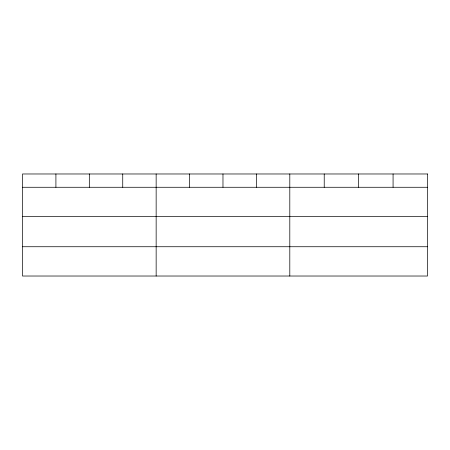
<?xml version="1.0" encoding="UTF-8"?>
<svg xmlns="http://www.w3.org/2000/svg" width="450" height="450" viewBox="0 0 450 450"><rect width="100%" height="100%" fill="white"/><g stroke="black" fill="none" stroke-linecap="round" stroke-linejoin="round"><path stroke-width="0.67" d="M22.5 187.273L427.5 187.273M22.5 216.557L427.5 216.557M22.5 246.735L427.5 246.735M393.075 173.976L393.075 187.273M358.65 173.976L358.65 187.273M324.225 173.976L324.225 187.273M289.8 173.976L289.8 276.024M256.387 173.976L256.387 187.273M222.975 173.976L222.975 187.273M189.562 173.976L189.562 187.273M156.15 173.976L156.15 276.024M122.737 173.976L122.737 187.273M89.325 173.976L89.325 187.273M55.913 173.976L55.913 187.273M427.5 173.976L22.5 173.976L22.5 276.024L427.5 276.024L427.5 173.976"/></g></svg>
